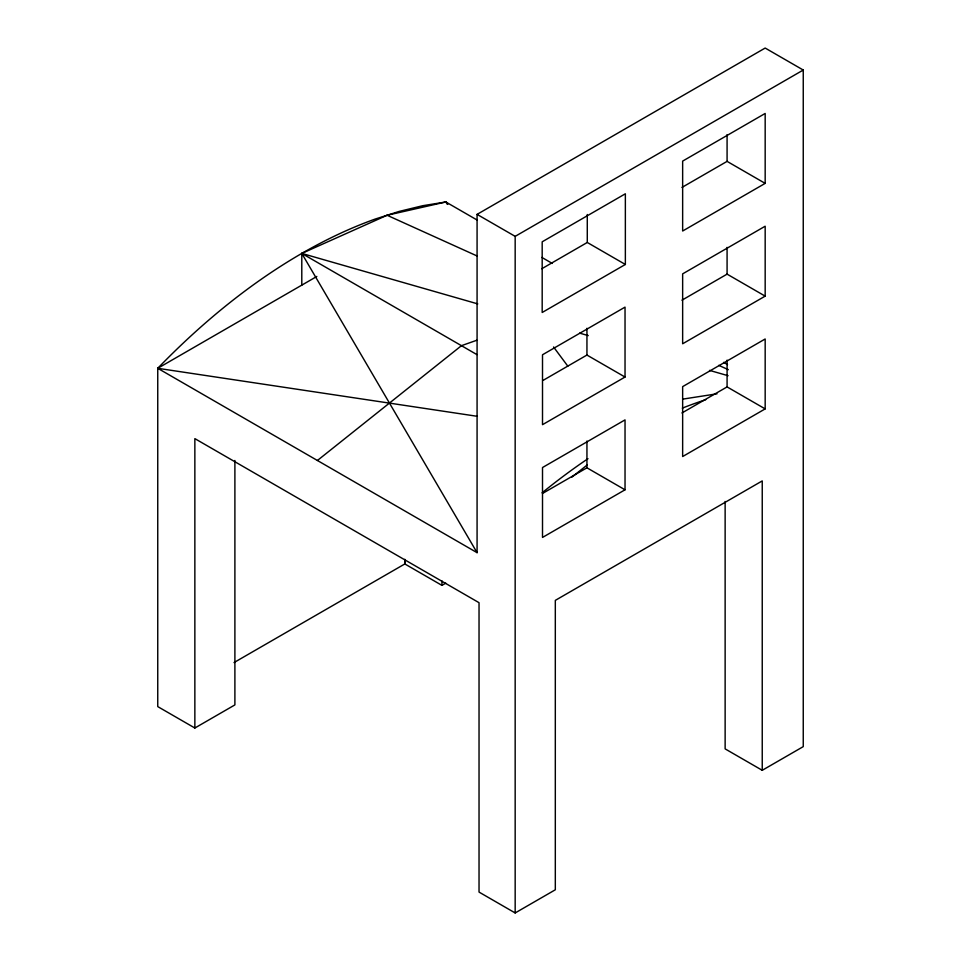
<?xml version="1.0" encoding="UTF-8"?>
<svg xmlns="http://www.w3.org/2000/svg" width="961" height="961" viewBox="0 0 961 961"><rect width="100%" height="100%" fill="white"/><g stroke="black" fill="none" stroke-linecap="round" stroke-linejoin="round"><path stroke-width="1.44" d="M234.016 662.561L404.821 563.951L441.928 585.369L441.928 580.876M571.939 477.112L587.159 464.98M317.418 460.487L461.46 345.672L476.8 340.254M234.892 460.487L234.892 704.906L194.855 728.018L157.748 706.599L157.748 368.303L316.83 276.456M476.992 219.961L445.832 201.978L422.708 205.714L399.103 211.432L375.114 219.084A553.512 319.569 -60 0 0 157.748 368.303L477.076 552.671L477.076 214.375L765.172 48.05L803.252 70.033L803.252 746.625L762.241 770.302L725.135 748.883L725.135 501.462M477.076 214.375L515.168 236.358L803.252 70.033M681.95 187.431L727.081 161.376L765.172 183.371L765.172 113.458L682.646 161.1L682.646 231.012L765.172 183.371M541.788 268.744L587.279 242.472L625.359 264.467L625.359 193.786L542.184 241.812L542.184 312.481L625.359 264.467M543.109 380.364L586.943 355.053L625.034 377.036L625.034 307.124L542.509 354.765L542.509 424.678L625.034 377.036M681.95 300.192L727.081 274.137L765.172 296.132L765.172 226.219L682.646 273.861L682.646 343.774L765.172 296.132M543.109 493.125L586.943 467.815L625.034 489.798L625.034 419.885L542.509 467.526L542.509 537.439L625.034 489.798M681.95 412.966L727.081 386.911L765.172 408.893L765.172 338.981L682.646 386.622L682.646 456.535L765.172 408.893M441.928 585.369L445.772 583.159M194.855 728.018L194.855 438.624L479.034 602.691L479.034 892.084L515.168 912.95L555.314 889.778L555.314 600.373L762.241 480.908L762.241 770.302M301.79 285.141L301.79 253.416L387.103 215.264L445.832 201.978L447.61 204.357L445.832 201.978M683.403 399.019L716.99 393.818M157.748 368.303L477.389 416.329M477.076 552.671L301.79 253.416L477.761 303.892M579.675 333.131L588.228 335.593M709.518 370.381L728.066 375.703M387.103 215.264L477.185 256.022M718.768 365.348L728.318 369.673M541.896 257.44L552.275 263.434M723.633 362.357L727.525 364.603M301.79 253.416L476.908 354.609M553.572 346.993L567.819 366.165M727.081 134.6L727.081 161.376M727.081 247.361L727.081 274.137M727.081 360.135L727.081 386.911M587.279 214.495L587.279 242.472M586.943 328.278L586.943 355.053M586.943 441.039L586.943 467.815M515.168 236.358L515.168 912.95M542.076 492.837A555.89 320.938 -60 0 1 587.988 458.685M682.322 408.137A555.89 320.938 -60 0 1 705.758 399.716M404.821 559.446L404.821 563.951L404.821 559.446"/></g></svg>
